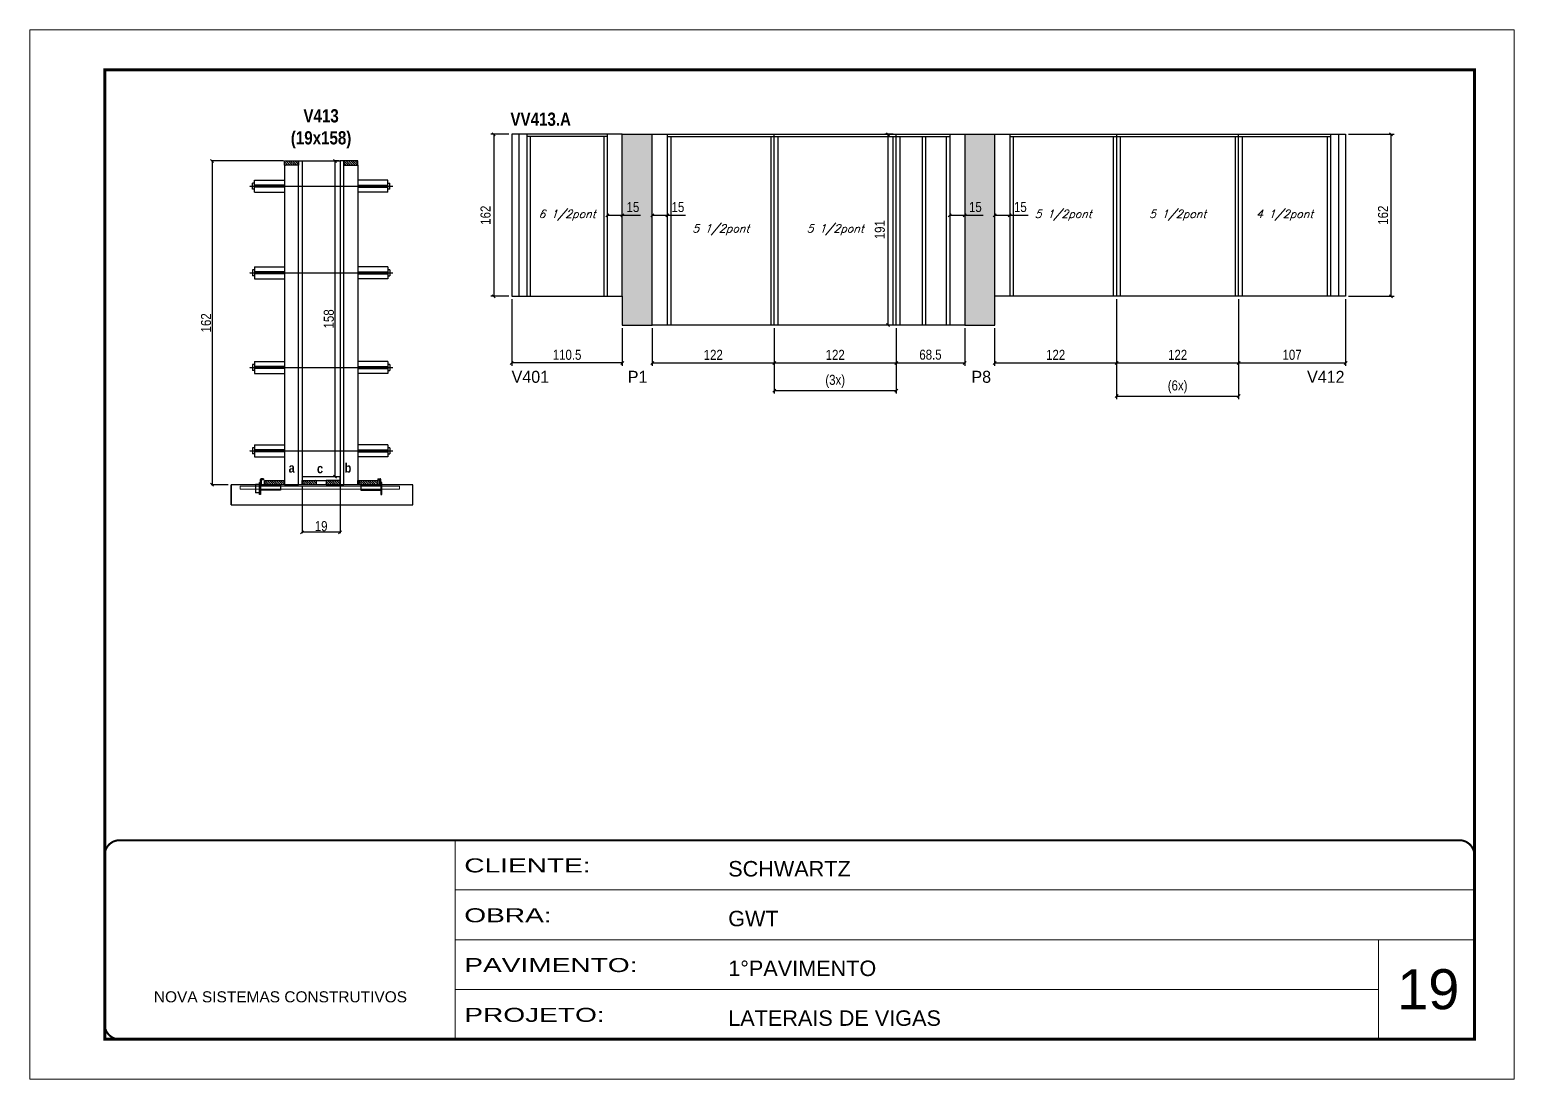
# Model space of a CAD drawing. Extents: x 13154 to 22413, y 1253 to 30260.
# Drawn here: x 16338 to 17823, y 24225 to 25275 of the extents above; entities that cross this region are included whole.
import ezdxf

# ---------------------------------------------------------------- set-up
doc = ezdxf.new("R2010")
doc.units = 0
for name, pattern in [('CONTINUO', [0]), ('DASHED', [0.75, 0.5, -0.25]), ('HIDDEN', [0.375, 0.25, -0.125])]:
    doc.linetypes.add(name, pattern=pattern)
for name, color, linetype in [('5', 5, 'Continuous'), ('barrote', 251, 'Continuous'), ('COTA', 241, 'Continuous'), ('detalhes', 4, 'Continuous'), ('NOMENCLATURA', 7, 'Continuous'), ('Painéis', 200, 'Continuous'), ('presilha', 1, 'Continuous'), ('SARR_2.2x10', 60, 'Continuous'), ('SARR_2.2x7', 40, 'Continuous'), ('SARR_3.5x7', 81, 'Continuous'), ('TENSOR', 3, 'Continuous'), ('texto', 7, 'Continuous')]:
    doc.layers.add(name, color=color, linetype=linetype)
for name, color, linetype, lineweight in [('CARIMBO', 255, 'Continuous', 9), ('CONCRETO', 251, 'Continuous', 25), ('Folhas', 255, 'Continuous', 9), ('SARRAFO DE PRESSAO', 251, 'DASHED', 9), ('SCO-___-LAJ', 2, 'Continuous', 0)]:
    doc.layers.add(name, color=color, linetype=linetype, lineweight=lineweight)
doc.styles.add('ARIAL', font='arial.ttf')
doc.styles.add('COTA TECNICA', font='techl___.ttf', dxfattribs={"height": 10})
doc.styles.add('COTA TECNICA 2X', font='techl___.ttf', dxfattribs={"height": 10})
doc.styles.add('Romans', font='romans.shx')
doc.styles.add('ROMAS860', font='ROMAS860.SHX')
doc.styles.add('TECNICA', font='techb___.ttf', dxfattribs={"height": 10})
doc.styles.add('Tecnologia', font='')
doc.styles.get('Tecnologia').set_extended_font_data('Forgotten Futurist')
doc.dimstyles.new('PAINEL', dxfattribs={"dimtxt": 10, "dimasz": 3, "dimexe": 3, "dimexo": 3, "dimgap": 3, "dimtad": 1, "dimdec": 1, "dimzin": 12, "dimdsep": 46, "dimtxsty": 'COTA TECNICA', "dimblk1": 'OBLIQUE', "dimblk2": 'OBLIQUE', "dimsah": 1, "dimcen": 0.9, "dimclrd": 4, "dimclre": 4, "dimclrt": 240, "dimadec": 1, "dimazin": 3, "dimtfac": 1, "dimtdec": 1, "dimtmove": 0, "dimatfit": 3, "dimfxl": 1, "dimtolj": 1, "dimtzin": 12, "dimarcsym": 0})
doc.dimstyles.new('SECAO', dxfattribs={"dimscale": 0.333333, "dimtxt": 5, "dimasz": 9, "dimexe": 3, "dimexo": 3, "dimgap": 3, "dimtad": 1, "dimdec": 1, "dimlfac": 0.5, "dimzin": 12, "dimdsep": 46, "dimtxsty": 'COTA TECNICA 2X', "dimblk1": 'OBLIQUE', "dimblk2": 'OBLIQUE', "dimsah": 1, "dimcen": 0.9, "dimclrd": 4, "dimclre": 4, "dimclrt": 240, "dimadec": 1, "dimazin": 3, "dimtfac": 1, "dimtdec": 1, "dimtmove": 0, "dimatfit": 3, "dimfxl": 1, "dimtolj": 1, "dimtzin": 12, "dimarcsym": 0})
pattern_1 = [(50, (98.3185, 0), (5.4655401, -0.47817257), [0.5715, -6.2865]), (355, (98.3185, 0), (-1.0573026, 5.7317054), [0.4572, -5.0292175]), (100.451445, (98.774, -0.04), (4.4082374, 5.2535326), [0.4857003, -5.3427073]), (46.1842, (98.3185, 1.524), (8.1323712, -1.2612698), [0.85725, -9.42975]), (96.635558, (98.996, 1.419), (7.122124, 7.4227837), [0.7285507, -8.0140682]), (351.18415, (98.3185, 1.524), (7.122124, 7.4227837), [0.685799, -7.543792]), (21, (99.0805, 1.143), (4.54843174, -3.06795595), [0.5715, -6.2865]), (326, (99.0805, 1.143), (1.8540609, 5.525639), [0.4572, -5.0292]), (71.451445, (99.4596, 0.8873), (6.4024926, 2.4576831), [0.4857003, -5.3426981]), (37.5, (98.3185, 0), (0.0926581, 2.53665117), [0, -4.96824, 0, -5.1054, 0, -5.04825]), (7.5, (98.3185, 0), (2.00458988, 3.00541724), [0, -2.91084, 0, -4.85394, 0, -1.92405]), (327.5, (96.6193, 0), (4.06771786, -0.17186232), [0, -1.905, 0, -5.9436, 0, -7.8867]), (317.5, (95.8573, 0), (4.44387544, 0.76279473), [0, -2.4765, 0, -3.94716, 0, -5.6007])]

# ---------------------------------------------------------------- blocks, each defined once
blk = doc.blocks.new('9999999999')
at = {"color": 30, "linetype": 'CONTINUO'}
for p, q in [((98564.6, 34230.2), (98564.6, 34429.4)), ((98564.6, 34379.6), (99584, 34379.6)), ((98564.6, 34329.8), (99488, 34329.8)), ((99584, 34329.8), (99488, 34329.8)), ((99488, 34329.8), (99488, 34230.2)), ((98564.6, 34280), (99488, 34280))]:
    blk.add_line(p, q, dxfattribs=at)
at = {"color": 30, "linetype": 'CONTINUO', "const_width": 2}
blk.add_lwpolyline([(99584, 34230.2), (99584, 34414.4, 0.414214), (99569, 34429.4), (98229, 34429.4, 0.414214), (98214, 34414.4), (98214, 34245.2, 0.414214), (98229, 34230.2), (99584, 34230.2)], format="xyb", dxfattribs=at)
at = {"layer": 'Folhas'}
blk.add_lwpolyline([(98139, 34190.2), (99624, 34190.2), (99624, 35240.2), (98139, 35240.2)], close=True, dxfattribs=at)
at = {"layer": 'Folhas', "color": 30, "const_width": 3}
blk.add_lwpolyline([(98214, 34230.2), (99584, 34230.2), (99584, 35200.2), (98214, 35200.2)], close=True, dxfattribs=at)
at = {"color": 7, "linetype": 'Continuous', "ltscale": 5, "style": 'ARIAL'}
for s, height, p in [('SCHWARTZ', 15.48, (98837.7, 34393.1)), ('GWT', 15.48, (98837.7, 34343.3)), ('1°PAVIMENTO', 15.483, (98837.7, 34293.5)), ('NOVA SISTEMAS CONSTRUTIVOS', 11.059, (98263.2, 34267.2)), ('LATERAIS DE VIGAS', 15.483, (98837.7, 34243.7))]:
    blk.add_text(s, height=height, dxfattribs=at).set_placement(p)
at = {"layer": 'Folhas', "color": 7, "style": 'Tecnologia', "width": 1.5}
for s, p in [('CLIENTE:', (98573.7, 34397.2)), ('OBRA:', (98573.7, 34347.3)), ('PAVIMENTO:', (98573.7, 34297.5)), ('PROJETO:', (98573.7, 34247.7))]:
    blk.add_text(s, height=14, dxfattribs=at).set_placement(p)
blk = doc.blocks.new('_Oblique')
at = {"color": 0, "linetype": 'ByBlock', "lineweight": -2}
blk.add_line((-0.5, -0.5), (0.5, 0.5), dxfattribs=at)
blk = doc.blocks.new('*D1532')
at = {"layer": 'COTA', "color": 4, "lineweight": -2, "transparency": 16777216}
for p, q in [((16610.4, 24818.6), (16610.4, 24771.1)), ((16648.4, 24818.6), (16648.4, 24771.1)), ((16648.4, 24772.1), (16610.4, 24772.1))]:
    blk.add_line(p, q, dxfattribs=at)
at = {"layer": 'Defpoints', "color": 0, "transparency": 16777216}
for p in [(16610.4, 24819.6), (16648.4, 24819.6), (16610.4, 24772.1)]:
    blk.add_point(p, dxfattribs=at)
at = {"layer": 'COTA', "color": 4, "lineweight": -2, "transparency": 16777216, "xscale": 3, "yscale": 3, "zscale": 3, "rotation": 180}
blk.add_blockref('_Oblique', (16610.4, 24772.1), dxfattribs=at)
at = {"layer": 'COTA', "color": 4, "lineweight": -2, "transparency": 16777216, "xscale": 3, "yscale": 3, "zscale": 3}
blk.add_blockref('_Oblique', (16648.4, 24772.1), dxfattribs=at)
at = {"layer": 'COTA', "color": 240, "transparency": 16777216, "insert": (16629.4, 24778.2), "char_height": 10, "attachment_point": 5, "style": 'COTA TECNICA 2X'}
blk.add_mtext('\\A1;19', dxfattribs=at)
blk = doc.blocks.new('PRESILHA METÁLICA 1')
at = {"layer": 'presilha'}
for p, q in [((0, 13), (6, 13)), ((0, 13), (0, 0)), ((6, 0), (0, 0)), ((6, 15.5), (7.5, 15.5)), ((6, -2.5), (6, 15.5)), ((6, 13), (6, 0)), ((7.5, 10.6), (7.5, 19.9)), ((7.5, 15.5), (7.5, -2.5)), ((37.5, 4.1), (7.5, 4.1)), ((12, 21), (8.6, 21)), ((9, 11.6), (9, 18.9)), ((12, 19.5), (9.6, 19.5)), ((37.5, 11), (9.6, 11)), ((12, 21), (12, 19.5)), ((37.5, 11), (37.5, 4.1)), ((7.5, -2.5), (6, -2.5))]:
    blk.add_line(p, q, dxfattribs=at)
for centre, radius, start, end in [((8.6, 19.9), 1.14, 90, 180), ((9.6, 18.9), 0.57, 90, 180), ((9.6, 11.6), 0.57, 180, 270)]:
    blk.add_arc(centre, radius, start, end, dxfattribs=at)
blk = doc.blocks.new('PRESILHA METÁLICA 2')
at = {"layer": 'presilha'}
for p, q in [((-5.2, 23.5), (-5.2, 22)), ((-5.2, 23.5), (-1.9, 23.5)), ((-0.8, 14.6), (-0.8, 22.4)), ((-30.8, 13.5), (-30.8, 6.6)), ((-30.8, 13.5), (-2.8, 13.5)), ((-30.8, 6.6), (-0.8, 6.6)), ((-5.2, 22), (-2.8, 22)), ((-2.2, 14.1), (-2.2, 21.4)), ((0.8, 18), (-0.8, 18)), ((-0.8, 18), (-0.8, 0)), ((-0.8, 0), (0.8, 0)), ((0.8, 0), (0.8, 18))]:
    blk.add_line(p, q, dxfattribs=at)
for centre, radius, start, end in [((-1.9, 22.4), 1.14, 0, 90), ((-2.8, 21.4), 0.57, 0, 90), ((-2.8, 14.1), 0.57, 270, 0)]:
    blk.add_arc(centre, radius, start, end, dxfattribs=at)
blk = doc.blocks.new('*D1533')
at = {"layer": 'COTA', "color": 4, "lineweight": -2, "transparency": 16777216}
for p, q in [((16591.8, 25143.6), (16519.4, 25143.6)), ((16520.4, 25143.6), (16520.4, 24819.6)), ((16536.5, 24819.6), (16519.4, 24819.6))]:
    blk.add_line(p, q, dxfattribs=at)
at = {"layer": 'Defpoints', "color": 0, "transparency": 16777216}
for p in [(16592.8, 25143.6), (16520.4, 24819.6), (16537.5, 24819.6)]:
    blk.add_point(p, dxfattribs=at)
at = {"layer": 'COTA', "color": 4, "lineweight": -2, "transparency": 16777216, "xscale": 3, "yscale": 3, "zscale": 3}
for p, rotation in [((16520.4, 25143.6), 90), ((16520.4, 24819.6), 270)]:
    blk.add_blockref('_Oblique', p, dxfattribs=dict(at, rotation=rotation))
at = {"layer": 'COTA', "color": 240, "transparency": 16777216, "insert": (16514.3, 24981.6), "char_height": 10, "attachment_point": 5, "rotation": 90, "style": 'COTA TECNICA 2X'}
blk.add_mtext('\\A1;162', dxfattribs=at)
blk = doc.blocks.new('*D1534')
at = {"layer": 'COTA', "color": 4, "lineweight": -2, "transparency": 16777216}
for p, q in [((16647.4, 25143.6), (16642.3, 25143.6)), ((16643.3, 24827.6), (16643.3, 25143.6)), ((16647.4, 24827.6), (16642.3, 24827.6))]:
    blk.add_line(p, q, dxfattribs=at)
at = {"layer": 'Defpoints', "color": 0, "transparency": 16777216}
for p in [(16643.3, 25143.6), (16648.4, 25143.6), (16648.4, 24827.6)]:
    blk.add_point(p, dxfattribs=at)
at = {"layer": 'COTA', "color": 4, "lineweight": -2, "transparency": 16777216, "xscale": 3, "yscale": 3, "zscale": 3}
for p, rotation in [((16643.3, 25143.6), 90), ((16643.3, 24827.6), 270)]:
    blk.add_blockref('_Oblique', p, dxfattribs=dict(at, rotation=rotation))
at = {"layer": 'COTA', "color": 240, "transparency": 16777216, "insert": (16637.1, 24985.6), "char_height": 10, "attachment_point": 5, "rotation": 90, "style": 'COTA TECNICA 2X'}
blk.add_mtext('\\A1;158', dxfattribs=at)
blk = doc.blocks.new('*D1535')
at = {"layer": 'COTA', "color": 4, "linetype": 'ByBlock', "lineweight": -2, "transparency": 16777216}
for p, q in [((16820.1, 25005.3), (16820.1, 24938.5)), ((16930.6, 24976.3), (16930.6, 24938.5)), ((16930.6, 24941.5), (16820.1, 24941.5))]:
    blk.add_line(p, q, dxfattribs=at)
at = {"layer": 'Defpoints', "color": 0, "linetype": 'ByBlock', "transparency": 16777216}
for p in [(16820.1, 25008.3), (16930.6, 24979.3), (16820.1, 24941.5)]:
    blk.add_point(p, dxfattribs=at)
at = {"layer": 'COTA', "color": 4, "linetype": 'ByBlock', "lineweight": -2, "transparency": 16777216, "xscale": 3, "yscale": 3, "zscale": 3, "rotation": 180}
blk.add_blockref('_Oblique', (16820.1, 24941.5), dxfattribs=at)
at = {"layer": 'COTA', "color": 4, "linetype": 'ByBlock', "lineweight": -2, "transparency": 16777216, "xscale": 3, "yscale": 3, "zscale": 3}
blk.add_blockref('_Oblique', (16930.6, 24941.5), dxfattribs=at)
at = {"layer": 'COTA', "color": 240, "linetype": 'ByBlock', "transparency": 16777216, "insert": (16875.4, 24949.6), "char_height": 10, "attachment_point": 5, "style": 'COTA TECNICA'}
blk.add_mtext('\\A1;110.5', dxfattribs=at)
blk = doc.blocks.new('*D1536')
at = {"layer": 'COTA', "color": 4, "lineweight": -2, "transparency": 16777216}
for p, q in [((16960.6, 24976.3), (16960.6, 24938.5)), ((17082.6, 24976.3), (17082.6, 24938.5)), ((16960.6, 24941.5), (17082.6, 24941.5))]:
    blk.add_line(p, q, dxfattribs=at)
at = {"layer": 'Defpoints', "color": 0, "transparency": 16777216}
for p in [(16960.6, 24979.3), (17082.6, 24979.3), (17082.6, 24941.5)]:
    blk.add_point(p, dxfattribs=at)
at = {"layer": 'COTA', "color": 4, "lineweight": -2, "transparency": 16777216, "xscale": 3, "yscale": 3, "zscale": 3, "rotation": 180}
blk.add_blockref('_Oblique', (16960.6, 24941.5), dxfattribs=at)
at = {"layer": 'COTA', "color": 4, "lineweight": -2, "transparency": 16777216, "xscale": 3, "yscale": 3, "zscale": 3}
blk.add_blockref('_Oblique', (17082.6, 24941.5), dxfattribs=at)
at = {"layer": 'COTA', "color": 240, "transparency": 16777216, "insert": (17021.6, 24949.6), "char_height": 10, "attachment_point": 5, "style": 'COTA TECNICA'}
blk.add_mtext('\\A1;122', dxfattribs=at)
blk = doc.blocks.new('*D1537')
at = {"layer": 'COTA', "color": 4, "lineweight": -2, "transparency": 16777216}
for p, q in [((17082.6, 24976.3), (17082.6, 24938.5)), ((17204.6, 24976.3), (17204.6, 24938.5)), ((17082.6, 24941.5), (17204.6, 24941.5))]:
    blk.add_line(p, q, dxfattribs=at)
at = {"layer": 'Defpoints', "color": 0, "transparency": 16777216}
for p in [(17082.6, 24979.3), (17204.6, 24979.3), (17204.6, 24941.5)]:
    blk.add_point(p, dxfattribs=at)
at = {"layer": 'COTA', "color": 4, "lineweight": -2, "transparency": 16777216, "xscale": 3, "yscale": 3, "zscale": 3, "rotation": 180}
blk.add_blockref('_Oblique', (17082.6, 24941.5), dxfattribs=at)
at = {"layer": 'COTA', "color": 4, "lineweight": -2, "transparency": 16777216, "xscale": 3, "yscale": 3, "zscale": 3}
blk.add_blockref('_Oblique', (17204.6, 24941.5), dxfattribs=at)
at = {"layer": 'COTA', "color": 240, "transparency": 16777216, "insert": (17143.6, 24949.6), "char_height": 10, "attachment_point": 5, "style": 'COTA TECNICA'}
blk.add_mtext('\\A1;122', dxfattribs=at)
blk = doc.blocks.new('*D1538')
at = {"layer": 'COTA', "color": 4, "lineweight": -2, "transparency": 16777216}
for p, q in [((17204.6, 24976.3), (17204.6, 24938.5)), ((17273.1, 24976.3), (17273.1, 24938.5)), ((17204.6, 24941.5), (17273.1, 24941.5))]:
    blk.add_line(p, q, dxfattribs=at)
at = {"layer": 'Defpoints', "color": 0, "transparency": 16777216}
for p in [(17204.6, 24979.3), (17273.1, 24979.3), (17273.1, 24941.5)]:
    blk.add_point(p, dxfattribs=at)
at = {"layer": 'COTA', "color": 4, "lineweight": -2, "transparency": 16777216, "xscale": 3, "yscale": 3, "zscale": 3, "rotation": 180}
blk.add_blockref('_Oblique', (17204.6, 24941.5), dxfattribs=at)
at = {"layer": 'COTA', "color": 4, "lineweight": -2, "transparency": 16777216, "xscale": 3, "yscale": 3, "zscale": 3}
blk.add_blockref('_Oblique', (17273.1, 24941.5), dxfattribs=at)
at = {"layer": 'COTA', "color": 240, "transparency": 16777216, "insert": (17238.9, 24949.7), "char_height": 10, "attachment_point": 5, "style": 'COTA TECNICA'}
blk.add_mtext('\\A1;68.5', dxfattribs=at)
blk = doc.blocks.new('*D1539')
at = {"layer": 'COTA', "color": 4, "lineweight": -2, "transparency": 16777216}
for p, q in [((17082.6, 24976.3), (17082.6, 24910.9)), ((17204.6, 24976.3), (17204.6, 24910.9)), ((17082.6, 24913.9), (17204.6, 24913.9))]:
    blk.add_line(p, q, dxfattribs=at)
at = {"layer": 'Defpoints', "color": 0, "transparency": 16777216}
for p in [(17082.6, 24979.3), (17204.6, 24979.3), (17204.6, 24913.9)]:
    blk.add_point(p, dxfattribs=at)
at = {"layer": 'COTA', "color": 4, "lineweight": -2, "transparency": 16777216, "xscale": 3, "yscale": 3, "zscale": 3, "rotation": 180}
blk.add_blockref('_Oblique', (17082.6, 24913.9), dxfattribs=at)
at = {"layer": 'COTA', "color": 4, "lineweight": -2, "transparency": 16777216, "xscale": 3, "yscale": 3, "zscale": 3}
blk.add_blockref('_Oblique', (17204.6, 24913.9), dxfattribs=at)
at = {"layer": 'COTA', "color": 240, "transparency": 16777216, "insert": (17143.6, 24923.1), "char_height": 10, "attachment_point": 5, "style": 'COTA TECNICA'}
blk.add_mtext('\\A1;(3x)', dxfattribs=at)
blk = doc.blocks.new('*D1540')
at = {"layer": 'COTA', "color": 4, "lineweight": -2, "transparency": 16777216}
for p, q in [((17425.1, 25005.3), (17425.1, 24938.5)), ((17303.1, 24976.3), (17303.1, 24938.5)), ((17303.1, 24941.5), (17425.1, 24941.5))]:
    blk.add_line(p, q, dxfattribs=at)
at = {"layer": 'Defpoints', "color": 0, "transparency": 16777216}
for p in [(17425.1, 25008.3), (17303.1, 24979.3), (17425.1, 24941.5)]:
    blk.add_point(p, dxfattribs=at)
at = {"layer": 'COTA', "color": 4, "lineweight": -2, "transparency": 16777216, "xscale": 3, "yscale": 3, "zscale": 3, "rotation": 180}
blk.add_blockref('_Oblique', (17303.1, 24941.5), dxfattribs=at)
at = {"layer": 'COTA', "color": 4, "lineweight": -2, "transparency": 16777216, "xscale": 3, "yscale": 3, "zscale": 3}
blk.add_blockref('_Oblique', (17425.1, 24941.5), dxfattribs=at)
at = {"layer": 'COTA', "color": 240, "transparency": 16777216, "insert": (17364.1, 24949.6), "char_height": 10, "attachment_point": 5, "style": 'COTA TECNICA'}
blk.add_mtext('\\A1;122', dxfattribs=at)
blk = doc.blocks.new('*D1541')
at = {"layer": 'COTA', "color": 4, "lineweight": -2, "transparency": 16777216}
for p, q in [((17425.1, 25005.3), (17425.1, 24938.5)), ((17547.1, 25005.3), (17547.1, 24938.5)), ((17425.1, 24941.5), (17547.1, 24941.5))]:
    blk.add_line(p, q, dxfattribs=at)
at = {"layer": 'Defpoints', "color": 0, "transparency": 16777216}
for p in [(17425.1, 25008.3), (17547.1, 25008.3), (17547.1, 24941.5)]:
    blk.add_point(p, dxfattribs=at)
at = {"layer": 'COTA', "color": 4, "lineweight": -2, "transparency": 16777216, "xscale": 3, "yscale": 3, "zscale": 3, "rotation": 180}
blk.add_blockref('_Oblique', (17425.1, 24941.5), dxfattribs=at)
at = {"layer": 'COTA', "color": 4, "lineweight": -2, "transparency": 16777216, "xscale": 3, "yscale": 3, "zscale": 3}
blk.add_blockref('_Oblique', (17547.1, 24941.5), dxfattribs=at)
at = {"layer": 'COTA', "color": 240, "transparency": 16777216, "insert": (17486.1, 24949.6), "char_height": 10, "attachment_point": 5, "style": 'COTA TECNICA'}
blk.add_mtext('\\A1;122', dxfattribs=at)
blk = doc.blocks.new('*D1542')
at = {"layer": 'COTA', "color": 4, "lineweight": -2, "transparency": 16777216}
for p, q in [((17547.1, 25005.3), (17547.1, 24938.5)), ((17654.1, 25005.3), (17654.1, 24938.5)), ((17547.1, 24941.5), (17654.1, 24941.5))]:
    blk.add_line(p, q, dxfattribs=at)
at = {"layer": 'Defpoints', "color": 0, "transparency": 16777216}
for p in [(17547.1, 25008.3), (17654.1, 25008.3), (17654.1, 24941.5)]:
    blk.add_point(p, dxfattribs=at)
at = {"layer": 'COTA', "color": 4, "lineweight": -2, "transparency": 16777216, "xscale": 3, "yscale": 3, "zscale": 3, "rotation": 180}
blk.add_blockref('_Oblique', (17547.1, 24941.5), dxfattribs=at)
at = {"layer": 'COTA', "color": 4, "lineweight": -2, "transparency": 16777216, "xscale": 3, "yscale": 3, "zscale": 3}
blk.add_blockref('_Oblique', (17654.1, 24941.5), dxfattribs=at)
at = {"layer": 'COTA', "color": 240, "transparency": 16777216, "insert": (17600.6, 24949.6), "char_height": 10, "attachment_point": 5, "style": 'COTA TECNICA'}
blk.add_mtext('\\A1;107', dxfattribs=at)
blk = doc.blocks.new('*D1543')
at = {"layer": 'COTA', "color": 4, "lineweight": -2, "transparency": 16777216}
for p, q in [((17425.1, 25005.3), (17425.1, 24905.3)), ((17547.1, 25005.3), (17547.1, 24905.3)), ((17425.1, 24908.3), (17547.1, 24908.3))]:
    blk.add_line(p, q, dxfattribs=at)
at = {"layer": 'Defpoints', "color": 0, "transparency": 16777216}
for p in [(17425.1, 25008.3), (17547.1, 25008.3), (17547.1, 24908.3)]:
    blk.add_point(p, dxfattribs=at)
at = {"layer": 'COTA', "color": 4, "lineweight": -2, "transparency": 16777216, "xscale": 3, "yscale": 3, "zscale": 3, "rotation": 180}
blk.add_blockref('_Oblique', (17425.1, 24908.3), dxfattribs=at)
at = {"layer": 'COTA', "color": 4, "lineweight": -2, "transparency": 16777216, "xscale": 3, "yscale": 3, "zscale": 3}
blk.add_blockref('_Oblique', (17547.1, 24908.3), dxfattribs=at)
at = {"layer": 'COTA', "color": 240, "transparency": 16777216, "insert": (17486.1, 24917.5), "char_height": 10, "attachment_point": 5, "style": 'COTA TECNICA'}
blk.add_mtext('\\A1;(6x)', dxfattribs=at)
blk = doc.blocks.new('*D1544')
at = {"layer": 'COTA', "color": 4, "lineweight": -2, "transparency": 16777216}
for p, q in [((17657.1, 25170.3), (17702.7, 25170.3)), ((17699.7, 25008.3), (17699.7, 25170.3)), ((17657.1, 25008.3), (17702.7, 25008.3))]:
    blk.add_line(p, q, dxfattribs=at)
at = {"layer": 'Defpoints', "color": 0, "transparency": 16777216}
for p in [(17654.1, 25170.3), (17699.7, 25170.3), (17654.1, 25008.3)]:
    blk.add_point(p, dxfattribs=at)
at = {"layer": 'COTA', "color": 4, "lineweight": -2, "transparency": 16777216, "xscale": 3, "yscale": 3, "zscale": 3}
for p, rotation in [((17699.7, 25170.3), 90), ((17699.7, 25008.3), 270)]:
    blk.add_blockref('_Oblique', p, dxfattribs=dict(at, rotation=rotation))
at = {"layer": 'COTA', "color": 240, "transparency": 16777216, "insert": (17691.6, 25089.3), "char_height": 10, "attachment_point": 5, "rotation": 90, "style": 'COTA TECNICA'}
blk.add_mtext('\\A1;162', dxfattribs=at)
blk = doc.blocks.new('*D1545')
at = {"layer": 'COTA', "color": 4, "lineweight": -2, "transparency": 16777216}
for p, q in [((16817.1, 25170.3), (16799, 25170.3)), ((16802, 25170.3), (16802, 25008.3)), ((16817.1, 25008.3), (16799, 25008.3))]:
    blk.add_line(p, q, dxfattribs=at)
at = {"layer": 'Defpoints', "color": 0, "transparency": 16777216}
for p in [(16820.1, 25170.3), (16802, 25008.3), (16820.1, 25008.3)]:
    blk.add_point(p, dxfattribs=at)
at = {"layer": 'COTA', "color": 4, "lineweight": -2, "transparency": 16777216, "xscale": 3, "yscale": 3, "zscale": 3}
for p, rotation in [((16802, 25170.3), 90), ((16802, 25008.3), 270)]:
    blk.add_blockref('_Oblique', p, dxfattribs=dict(at, rotation=rotation))
at = {"layer": 'COTA', "color": 240, "transparency": 16777216, "insert": (16793.9, 25089.3), "char_height": 10, "attachment_point": 5, "rotation": 90, "style": 'COTA TECNICA'}
blk.add_mtext('\\A1;162', dxfattribs=at)
blk = doc.blocks.new('*D1546')
at = {"layer": 'COTA', "color": 4, "lineweight": -2, "transparency": 16777216}
for p, q in [((17201.6, 25170.3), (17193.3, 25170.3)), ((17196.3, 25170.3), (17196.3, 24979.3)), ((17201.6, 24979.3), (17193.3, 24979.3))]:
    blk.add_line(p, q, dxfattribs=at)
at = {"layer": 'Defpoints', "color": 0, "transparency": 16777216}
for p in [(17204.6, 25170.3), (17196.3, 24979.3), (17204.6, 24979.3)]:
    blk.add_point(p, dxfattribs=at)
at = {"layer": 'COTA', "color": 4, "lineweight": -2, "transparency": 16777216, "xscale": 3, "yscale": 3, "zscale": 3}
for p, rotation in [((17196.3, 25170.3), 90), ((17196.3, 24979.3), 270)]:
    blk.add_blockref('_Oblique', p, dxfattribs=dict(at, rotation=rotation))
at = {"layer": 'COTA', "color": 240, "transparency": 16777216, "insert": (17188.3, 25074.8), "char_height": 10, "attachment_point": 5, "rotation": 90, "style": 'COTA TECNICA'}
blk.add_mtext('\\A1;191', dxfattribs=at)
blk = doc.blocks.new('*D1547')
at = {"layer": 'COTA', "color": 4, "lineweight": -2, "transparency": 16777216}
for p, q in [((16915.6, 25089.3), (16930.6, 25089.3)), ((16930.6, 25089.3), (16949, 25089.3))]:
    blk.add_line(p, q, dxfattribs=at)
at = {"layer": 'Defpoints', "color": 0, "transparency": 16777216}
for p in [(16915.6, 25089.3), (16930.6, 25089.3), (16930.6, 25089.3)]:
    blk.add_point(p, dxfattribs=at)
at = {"layer": 'COTA', "color": 4, "lineweight": -2, "transparency": 16777216, "xscale": 3, "yscale": 3, "zscale": 3, "rotation": 180}
blk.add_blockref('_Oblique', (16915.6, 25089.3), dxfattribs=at)
at = {"layer": 'COTA', "color": 4, "lineweight": -2, "transparency": 16777216, "xscale": 3, "yscale": 3, "zscale": 3}
blk.add_blockref('_Oblique', (16930.6, 25089.3), dxfattribs=at)
at = {"layer": 'COTA', "color": 240, "transparency": 16777216, "insert": (16941.3, 25097.4), "char_height": 10, "attachment_point": 5, "style": 'COTA TECNICA'}
blk.add_mtext('\\A1;15', dxfattribs=at)
blk = doc.blocks.new('*D1548')
at = {"layer": 'COTA', "color": 4, "lineweight": -2, "transparency": 16777216}
for p, q in [((16960.6, 25089.3), (16975.6, 25089.3)), ((16975.6, 25089.3), (16994, 25089.3))]:
    blk.add_line(p, q, dxfattribs=at)
at = {"layer": 'Defpoints', "color": 0, "transparency": 16777216}
for p in [(16960.6, 25089.3), (16975.6, 25089.3), (16975.6, 25089.3)]:
    blk.add_point(p, dxfattribs=at)
at = {"layer": 'COTA', "color": 4, "lineweight": -2, "transparency": 16777216, "xscale": 3, "yscale": 3, "zscale": 3, "rotation": 180}
blk.add_blockref('_Oblique', (16960.6, 25089.3), dxfattribs=at)
at = {"layer": 'COTA', "color": 4, "lineweight": -2, "transparency": 16777216, "xscale": 3, "yscale": 3, "zscale": 3}
blk.add_blockref('_Oblique', (16975.6, 25089.3), dxfattribs=at)
at = {"layer": 'COTA', "color": 240, "transparency": 16777216, "insert": (16986.3, 25097.4), "char_height": 10, "attachment_point": 5, "style": 'COTA TECNICA'}
blk.add_mtext('\\A1;15', dxfattribs=at)
blk = doc.blocks.new('*D1549')
at = {"layer": 'COTA', "color": 4, "lineweight": -2, "transparency": 16777216}
for p, q in [((17258.1, 25089.3), (17273.1, 25089.3)), ((17273.1, 25089.3), (17291.5, 25089.3))]:
    blk.add_line(p, q, dxfattribs=at)
at = {"layer": 'Defpoints', "color": 0, "transparency": 16777216}
for p in [(17258.1, 25089.3), (17273.1, 25089.3), (17273.1, 25089.3)]:
    blk.add_point(p, dxfattribs=at)
at = {"layer": 'COTA', "color": 4, "lineweight": -2, "transparency": 16777216, "xscale": 3, "yscale": 3, "zscale": 3, "rotation": 180}
blk.add_blockref('_Oblique', (17258.1, 25089.3), dxfattribs=at)
at = {"layer": 'COTA', "color": 4, "lineweight": -2, "transparency": 16777216, "xscale": 3, "yscale": 3, "zscale": 3}
blk.add_blockref('_Oblique', (17273.1, 25089.3), dxfattribs=at)
at = {"layer": 'COTA', "color": 240, "transparency": 16777216, "insert": (17283.8, 25097.4), "char_height": 10, "attachment_point": 5, "style": 'COTA TECNICA'}
blk.add_mtext('\\A1;15', dxfattribs=at)
blk = doc.blocks.new('*D1550')
at = {"layer": 'COTA', "color": 4, "lineweight": -2, "transparency": 16777216}
for p, q in [((17303.1, 25089.3), (17318.1, 25089.3)), ((17318.1, 25089.3), (17336.5, 25089.3))]:
    blk.add_line(p, q, dxfattribs=at)
at = {"layer": 'Defpoints', "color": 0, "transparency": 16777216}
for p in [(17303.1, 25089.3), (17318.1, 25089.3), (17318.1, 25089.3)]:
    blk.add_point(p, dxfattribs=at)
at = {"layer": 'COTA', "color": 4, "lineweight": -2, "transparency": 16777216, "xscale": 3, "yscale": 3, "zscale": 3, "rotation": 180}
blk.add_blockref('_Oblique', (17303.1, 25089.3), dxfattribs=at)
at = {"layer": 'COTA', "color": 4, "lineweight": -2, "transparency": 16777216, "xscale": 3, "yscale": 3, "zscale": 3}
blk.add_blockref('_Oblique', (17318.1, 25089.3), dxfattribs=at)
at = {"layer": 'COTA', "color": 240, "transparency": 16777216, "insert": (17328.8, 25097.4), "char_height": 10, "attachment_point": 5, "style": 'COTA TECNICA'}
blk.add_mtext('\\A1;15', dxfattribs=at)

msp = doc.modelspace()

# ---------------------------------------------------------------- hatches: boundary and pattern name
at = {"layer": 'COTA'}
h = msp.add_hatch(dxfattribs=at)
h.set_pattern_fill('AR-CONC', color=256, scale=0.03)
h.set_pattern_definition(pattern_1)
h.paths.add_polyline_path([(16960.65, 25170.25), (16930.65, 25170.25), (16930.65, 25008.25), (16930.65, 24979.25), (16960.65, 24979.25)])
h = msp.add_hatch(dxfattribs=at)
h.set_pattern_fill('AR-CONC', color=256, scale=0.03)
h.set_pattern_definition(pattern_1)
h.paths.add_polyline_path([(17303.15, 25170.25), (17273.15, 25170.25), (17273.15, 24979.25), (17303.15, 24979.25), (17303.15, 25008.25)])
at = {"layer": 'SARR_2.2x10'}
h = msp.add_hatch(dxfattribs=at)
h.set_pattern_fill('ANSI31', color=256, scale=0.5, angle=90)
h.set_pattern_definition([(135, (49766.2923, -98692.5574), (-1.122532015, -1.122532015), [])])
h.paths.add_polyline_path([(16572.75, 24824.01), (16572.75, 24819.61), (16592.75, 24819.61), (16592.75, 24824.01)])
h = msp.add_hatch(dxfattribs=at)
h.set_pattern_fill('ANSI31', color=256, scale=0.5, angle=90)
h.set_pattern_definition([(135, (49859.4923, -98692.5574), (-1.122532015, -1.122532015), [])])
h.paths.add_polyline_path([(16665.95, 24824.01), (16665.95, 24819.61), (16685.95, 24819.61), (16685.95, 24824.01)])
at = {"layer": 'SARR_2.2x7'}
h = msp.add_hatch(dxfattribs=at)
h.set_pattern_fill('ANSI31', color=256, scale=0.5, angle=90)
h.set_pattern_definition([(135, (49760.2923, -98372.9574), (-1.122532015, -1.122532015), [])])
h.paths.add_polyline_path([(16606.75, 25143.61), (16606.75, 25139.21), (16592.75, 25139.21), (16592.75, 25143.61)])
h = msp.add_hatch(dxfattribs=at)
h.set_pattern_fill('ANSI31', color=256, scale=0.5, angle=90)
h.set_pattern_definition([(135, (49780.2923, -98372.9574), (-1.122532015, -1.122532015), [])])
h.paths.add_polyline_path([(16651.95, 25143.61), (16651.95, 25139.21), (16665.95, 25139.21), (16665.95, 25143.61)])
h = msp.add_hatch(dxfattribs=at)
h.set_pattern_fill('ANSI31', color=256, scale=0.5, angle=90)
h.set_pattern_definition([(135, (49845.8923, -98692.5574), (-1.122532015, -1.122532015), [])])
h.paths.add_polyline_path([(16624.35, 24819.61), (16624.35, 24824.01), (16610.35, 24824.01), (16610.35, 24819.61)])
h = msp.add_hatch(dxfattribs=at)
h.set_pattern_fill('ANSI31', color=256, scale=0.5, angle=90)
h.set_pattern_definition([(135, (49783.8923, -98692.5574), (-1.122532015, -1.122532015), [])])
h.paths.add_polyline_path([(16634.35, 24819.61), (16634.35, 24824.01), (16648.35, 24824.01), (16648.35, 24819.61)])

# ---------------------------------------------------------------- linework, layer by layer
at = {"ltscale": 3}
for p, q in [((16560.75, 25115.32), (16560.75, 25121.32)), ((16562.75, 25121.32), (16560.75, 25121.32)), ((16562.75, 25115.32), (16560.75, 25115.32)), ((16562.75, 25112.32), (16562.75, 25124.32)), ((16562.75, 25124.32), (16592.75, 25124.32)), ((16592.75, 25119.32), (16562.75, 25119.32)), ((16592.75, 25117.32), (16562.75, 25117.32)), ((16562.75, 25112.32), (16592.75, 25112.32)), ((16695.95, 25124.32), (16665.95, 25124.32)), ((16665.95, 25119.32), (16695.95, 25119.32)), ((16665.95, 25117.32), (16695.95, 25117.32)), ((16695.95, 25112.32), (16665.95, 25112.32)), ((16695.95, 25112.32), (16695.95, 25124.32)), ((16695.95, 25121.32), (16697.95, 25121.32)), ((16697.95, 25115.32), (16695.95, 25115.32)), ((16697.95, 25115.32), (16697.95, 25121.32)), ((16562.75, 25037.49), (16562.75, 25025.49)), ((16562.75, 25037.49), (16592.75, 25037.49)), ((16695.95, 25037.49), (16665.95, 25037.49)), ((16695.95, 25037.49), (16695.95, 25025.49)), ((16560.75, 25034.49), (16560.75, 25028.49)), ((16562.75, 25034.49), (16560.75, 25034.49)), ((16562.75, 25028.49), (16560.75, 25028.49)), ((16592.75, 25032.49), (16562.75, 25032.49)), ((16592.75, 25030.49), (16562.75, 25030.49)), ((16562.75, 25025.49), (16592.75, 25025.49)), ((16665.95, 25032.49), (16695.95, 25032.49)), ((16665.95, 25030.49), (16695.95, 25030.49)), ((16695.95, 25025.49), (16665.95, 25025.49)), ((16697.95, 25034.49), (16695.95, 25034.49)), ((16695.95, 25028.49), (16697.95, 25028.49)), ((16697.95, 25034.49), (16697.95, 25028.49)), ((16560.75, 24939.96), (16560.75, 24933.96)), ((16562.75, 24939.96), (16560.75, 24939.96)), ((16562.75, 24933.96), (16560.75, 24933.96)), ((16562.75, 24942.96), (16562.75, 24930.96)), ((16562.75, 24942.96), (16592.75, 24942.96)), ((16592.75, 24937.96), (16562.75, 24937.96)), ((16592.75, 24935.96), (16562.75, 24935.96)), ((16695.95, 24942.96), (16665.95, 24942.96)), ((16665.95, 24937.96), (16695.95, 24937.96)), ((16665.95, 24935.96), (16695.95, 24935.96)), ((16695.95, 24942.96), (16695.95, 24930.96)), ((16697.95, 24939.96), (16695.95, 24939.96)), ((16695.95, 24933.96), (16697.95, 24933.96)), ((16697.95, 24939.96), (16697.95, 24933.96)), ((16562.75, 24930.96), (16592.75, 24930.96)), ((16695.95, 24930.96), (16665.95, 24930.96)), ((16562.75, 24859.74), (16562.75, 24847.74)), ((16562.75, 24859.74), (16592.75, 24859.74)), ((16695.95, 24859.74), (16665.95, 24859.74)), ((16695.95, 24859.74), (16695.95, 24847.74)), ((16560.75, 24856.74), (16560.75, 24850.74)), ((16562.75, 24856.74), (16560.75, 24856.74)), ((16562.75, 24850.74), (16560.75, 24850.74)), ((16592.75, 24854.74), (16562.75, 24854.74)), ((16592.75, 24852.74), (16562.75, 24852.74)), ((16562.75, 24847.74), (16592.75, 24847.74)), ((16665.95, 24854.74), (16695.95, 24854.74)), ((16665.95, 24852.74), (16695.95, 24852.74)), ((16695.95, 24847.74), (16665.95, 24847.74)), ((16697.95, 24856.74), (16695.95, 24856.74)), ((16695.95, 24850.74), (16697.95, 24850.74)), ((16697.95, 24856.74), (16697.95, 24850.74))]:
    msp.add_line(p, q, dxfattribs=at)
at = {"layer": 'barrote'}
msp.add_lwpolyline([(16539.3, 24799.61), (16721.21, 24799.61), (16721.21, 24819.61), (16539.3, 24819.61)], close=True, dxfattribs=at)
at = {"layer": 'CONCRETO', "linetype": 'Continuous'}
msp.add_line((16610.35, 25143.61), (16648.35, 25143.61), dxfattribs=at)
at = {"layer": 'COTA', "linetype": 'ByBlock'}
msp.add_line((16915.65, 25170.25), (16915.65, 25008.25), dxfattribs=at)
at = {"layer": 'COTA'}
for p, q in [((16930.65, 25170.25), (16960.65, 25170.25)), ((16975.65, 25170.25), (16975.65, 24979.25)), ((17234.05, 25168.05), (17234.05, 24979.25)), ((17258.15, 25170.25), (17258.15, 24979.25)), ((17273.15, 25170.25), (17303.15, 25170.25)), ((17318.15, 25170.25), (17318.15, 25008.25)), ((16930.65, 25008.25), (16930.65, 24979.25)), ((17303.15, 24979.25), (17303.15, 25008.25)), ((16930.65, 24979.25), (16960.65, 24979.25)), ((17273.15, 24979.25), (17303.15, 24979.25))]:
    msp.add_line(p, q, dxfattribs=at)
at = {"layer": 'detalhes', "color": 250}
msp.add_line((16539.3, 24799.61), (16539.3, 24819.61), dxfattribs=at)
at = {"layer": 'Painéis', "linetype": 'Continuous'}
for p, q in [((16930.65, 25170.25), (16820.15, 25170.25)), ((16820.15, 25170.25), (16820.15, 25008.25)), ((16930.65, 25008.25), (16930.65, 25170.25)), ((16960.65, 24979.25), (16960.65, 25170.25)), ((16960.65, 25170.25), (17273.15, 25170.25)), ((17082.65, 24979.25), (17082.65, 25170.25)), ((17204.65, 24979.25), (17204.65, 25170.25)), ((17273.15, 25170.25), (17273.15, 24979.25)), ((17303.15, 25008.25), (17303.15, 25170.25)), ((17303.15, 25170.25), (17654.15, 25170.25)), ((17425.15, 25008.25), (17425.15, 25170.25)), ((17547.15, 25008.25), (17547.15, 25170.25)), ((17654.15, 25170.25), (17654.15, 25008.25)), ((16820.15, 25008.25), (16930.65, 25008.25)), ((17654.15, 25008.25), (17303.15, 25008.25)), ((17273.15, 24979.25), (16960.65, 24979.25))]:
    msp.add_line(p, q, dxfattribs=at)
for points in [[(16606.75, 24819.61), (16606.75, 25143.61), (16610.35, 25143.61), (16610.35, 24819.61)], [(16651.95, 24819.61), (16651.95, 25143.61), (16648.35, 25143.61), (16648.35, 24819.61)], [(16648.35, 24827.61), (16610.35, 24827.61), (16610.35, 24824.01), (16648.35, 24824.01)]]:
    msp.add_lwpolyline(points, close=True, dxfattribs=at)
at = {"layer": 'SARR_2.2x10'}
for points in [[(16572.75, 24824.01), (16592.75, 24824.01), (16592.75, 24819.61), (16572.75, 24819.61)], [(16665.95, 24824.01), (16685.95, 24824.01), (16685.95, 24819.61), (16665.95, 24819.61)]]:
    msp.add_lwpolyline(points, close=True, dxfattribs=at)
at = {"layer": 'SARR_2.2x7', "linetype": 'Continuous'}
for p, q in [((16827.15, 25170.25), (16827.15, 25008.25)), ((16915.65, 25168.05), (16835.15, 25168.05)), ((16975.65, 25168.05), (17082.65, 25168.05)), ((17082.65, 25168.05), (17204.65, 25168.05)), ((17204.65, 25168.05), (17258.15, 25168.05)), ((17318.15, 25168.05), (17425.15, 25168.05)), ((17425.15, 25168.05), (17547.15, 25168.05)), ((17547.15, 25168.05), (17639.15, 25168.05)), ((17647.15, 25170.25), (17647.15, 25008.25))]:
    msp.add_line(p, q, dxfattribs=at)
at = {"layer": 'SARR_2.2x7', "elevation": 0}
for points in [[(16592.75, 25143.61), (16606.75, 25143.61), (16606.75, 25139.21), (16592.75, 25139.21)], [(16665.95, 25143.61), (16651.95, 25143.61), (16651.95, 25139.21), (16665.95, 25139.21)]]:
    msp.add_lwpolyline(points, close=True, dxfattribs=at)
at = {"layer": 'SARR_2.2x7'}
for points in [[(16610.35, 24824.01), (16610.35, 24824.01), (16610.35, 24819.61), (16610.35, 24819.61)], [(16610.35, 24824.01), (16624.35, 24824.01), (16624.35, 24819.61), (16610.35, 24819.61)], [(16648.35, 24824.01), (16634.35, 24824.01), (16634.35, 24819.61), (16648.35, 24819.61)]]:
    msp.add_lwpolyline(points, close=True, dxfattribs=at)
at = {"layer": 'SARR_3.5x7'}
for p, q in [((16835.15, 25170.25), (16835.15, 25008.25)), ((16838.65, 25168.05), (16838.65, 25008.25)), ((16912.15, 25168.05), (16912.15, 25008.25)), ((16979.15, 25168.05), (16979.15, 24979.25)), ((17079.15, 25168.05), (17079.15, 24979.25)), ((17086.15, 25168.05), (17086.15, 24979.25)), ((17201.15, 25168.05), (17201.15, 24979.25)), ((17208.15, 25168.05), (17208.15, 24979.25)), ((17230.55, 25168.05), (17230.55, 24979.25)), ((17254.65, 25168.05), (17254.65, 24979.25)), ((17321.65, 25168.05), (17321.65, 25008.25)), ((17421.65, 25168.05), (17421.65, 25008.25)), ((17428.65, 25168.05), (17428.65, 25008.25)), ((17543.65, 25168.05), (17543.65, 25008.25)), ((17550.65, 25168.05), (17550.65, 25008.25)), ((17635.65, 25168.05), (17635.65, 25008.25)), ((17639.15, 25170.25), (17639.15, 25008.25))]:
    msp.add_line(p, q, dxfattribs=at)
for points in [[(16606.75, 25139.21), (16592.75, 25139.21), (16592.75, 24819.61), (16606.75, 24819.61)], [(16651.95, 25139.21), (16665.95, 25139.21), (16665.95, 24819.61), (16651.95, 24819.61)]]:
    msp.add_lwpolyline(points, close=True, dxfattribs=at)
at = {"layer": 'SCO-___-LAJ', "color": 1}
msp.add_lwpolyline([(16548.3, 24818.28), (16707.92, 24818.28), (16707.92, 24815.08), (16548.3, 24815.08)], close=True, dxfattribs=at)
at = {"layer": 'TENSOR', "linetype": 'HIDDEN', "ltscale": 0.5}
for p, q in [((16557.75, 25118.32), (16701.26, 25118.32)), ((16557.75, 25031.49), (16701.26, 25031.49)), ((16557.75, 24936.96), (16701.26, 24936.96)), ((16557.75, 24853.74), (16701.26, 24853.74))]:
    msp.add_line(p, q, dxfattribs=at)

# ---------------------------------------------------------------- block references
at = {"layer": 'presilha', "xscale": 0.6666666666666666, "yscale": 0.6666666666666666, "zscale": 0.6666666666666666}
for name, p in [('PRESILHA METÁLICA 1', (16563.89, 24811.65)), ('PRESILHA METÁLICA 2', (16689.63, 24809.98))]:
    msp.add_blockref(name, p, dxfattribs=at)
at = {"layer": 'SARRAFO DE PRESSAO', "color": 6, "linetype": 'ByBlock'}
msp.add_blockref('9999999999', (-81801.1, -9965.33), dxfattribs=at)

# ---------------------------------------------------------------- texts
at = {"layer": '5', "linetype": 'Continuous', "style": 'ROMAS860'}
for s, p in [('V401', (16819.93, 24921.62)), ('P1', (16936.16, 24921.62)), ('P8', (17279.87, 24921.62)), ('V412', (17615.58, 24921.62))]:
    msp.add_text(s, height=12, rotation=0.00004, dxfattribs=at).set_placement(p)
at = {"layer": 'CARIMBO', "style": 'ARIAL'}
msp.add_text('19', height=40, dxfattribs=at).set_placement((17705.74, 24295.02))
at = {"layer": 'detalhes', "style": 'TECNICA'}
for s, p in [('a', (16596.88, 24831.74)), ('c', (16625.23, 24831.08)), ('b', (16652.85, 24831.73))]:
    msp.add_text(s, height=9.6, dxfattribs=at).set_placement(p)
at = {"layer": 'NOMENCLATURA', "style": 'TECNICA'}
msp.add_text('VV413.A', height=13.2, dxfattribs=at).set_placement((16818.77, 25178.77))
at = {"layer": 'NOMENCLATURA', "insert": (16629.35, 25195.31), "char_height": 13.2, "attachment_point": 2, "style": 'TECNICA'}
msp.add_mtext_dynamic_manual_height_columns('V413\\P(19x158)', width=300.2766, gutter_width=1, heights=[0], dxfattribs=at)
at = {"layer": 'texto', "color": 2, "char_height": 8, "attachment_point": 5, "style": 'Romans'}
for s, insert in [('{\\Q19;\\C256;6 1/2pont}', (16875.4, 25089.25)), ('{\\Q19;\\C256;5 1/2pont}', (17371.65, 25089.25)), ('{\\Q19;\\C256;5 1/2pont}', (17486.15, 25089.25)), ('{\\Q19;\\C256;4 1/2pont}', (17593.15, 25089.25)), ('{\\Q19;\\C256;5 1/2pont}', (17029.15, 25074.75)), ('{\\Q19;\\C256;5 1/2pont}', (17143.65, 25074.75))]:
    msp.add_mtext(s, dxfattribs=dict(at, insert=insert))

# ---------------------------------------------------------------- dimensions: what is measured, and where the dimension line sits
at = {"layer": 'COTA'}
for base, p1, p2, dimstyle, picture, middle in [((16801.99, 25008.25), (16820.15, 25170.25), (16820.15, 25008.25), 'PAINEL', '*D1545', (16793.88, 25089.25)), ((17196.34, 24979.25), (17204.65, 25170.25), (17204.65, 24979.25), 'PAINEL', '*D1546', (17188.25, 25074.75)), ((17699.75, 25170.25), (17654.15, 25008.25), (17654.15, 25170.25), 'PAINEL', '*D1544', (17691.65, 25089.25)), ((16520.44, 24819.61, 0), (16592.75, 25143.61), (16537.54, 24819.61, 0), 'SECAO', '*D1533', (16514.33, 24981.61, 0)), ((16643.28, 25143.61), (16648.35, 24827.61), (16648.35, 25143.61), 'SECAO', '*D1534', (16637.15, 24985.61))]:
    dim = msp.add_linear_dim(base=base, p1=p1, p2=p2, angle=90, dimstyle=dimstyle, dxfattribs=at)
    dim.commit()
    dim.dimension.update_dxf_attribs({"geometry": picture, "text_midpoint": middle})
for base, p1, p2, picture, middle in [((16930.65, 25089.25), (16915.65, 25089.25), (16930.65, 25089.25), '*D1547', (16941.33, 25097.36)), ((16975.65, 25089.25), (16960.65, 25089.25), (16975.65, 25089.25), '*D1548', (16986.33, 25097.36)), ((17273.15, 25089.25), (17258.15, 25089.25), (17273.15, 25089.25), '*D1549', (17283.83, 25097.36)), ((17318.15, 25089.25), (17303.15, 25089.25), (17318.15, 25089.25), '*D1550', (17328.83, 25097.36)), ((17425.15, 24941.52), (17303.15, 24979.25), (17425.15, 25008.25), '*D1540', (17364.15, 24949.58)), ((17082.65, 24941.52), (16960.65, 24979.25), (17082.65, 24979.25), '*D1536', (17021.65, 24949.58))]:
    dim = msp.add_linear_dim(base=base, p1=p1, p2=p2, dimstyle='PAINEL', dxfattribs=at)
    dim.commit()
    dim.dimension.update_dxf_attribs({"geometry": picture, "text_midpoint": middle})
at = {"layer": 'COTA', "linetype": 'ByBlock'}
dim = msp.add_linear_dim(base=(16820.15, 24941.52), p1=(16930.65, 24979.25), p2=(16820.15, 25008.25), dimstyle='PAINEL', dxfattribs=at)
dim.commit()
dim.dimension.update_dxf_attribs({"geometry": '*D1535', "text_midpoint": (16875.4, 24949.63)})
at = {"layer": 'COTA'}
for base, p1, p2, picture, middle in [((17547.15, 24941.52), (17425.15, 25008.25), (17547.15, 25008.25), '*D1541', (17486.15, 24949.58)), ((17654.15, 24941.52), (17547.15, 25008.25), (17654.15, 25008.25), '*D1542', (17600.65, 24949.62)), ((17204.65, 24941.52), (17082.65, 24979.25), (17204.65, 24979.25), '*D1537', (17143.65, 24949.58)), ((17273.15, 24941.52), (17204.65, 24979.25), (17273.15, 24979.25), '*D1538', (17238.9, 24949.65))]:
    dim = msp.add_linear_dim(base=base, p1=p1, p2=p2, dimstyle='PAINEL', override={"dimtmove": 1}, dxfattribs=at)
    dim.commit()
    dim.dimension.update_dxf_attribs({"geometry": picture, "text_midpoint": middle})
for base, p1, p2, text, picture, middle in [((17547.15, 24908.27), (17425.15, 25008.25), (17547.15, 25008.25), '(6x)', '*D1543', (17486.15, 24917.49)), ((17204.65, 24913.91), (17082.65, 24979.25), (17204.65, 24979.25), '(3x)', '*D1539', (17143.65, 24923.13))]:
    dim = msp.add_linear_dim(base=base, p1=p1, p2=p2, text=text, dimstyle='PAINEL', dxfattribs=at)
    dim.commit()
    dim.dimension.update_dxf_attribs({"geometry": picture, "text_midpoint": middle})
dim = msp.add_linear_dim(base=(16610.35, 24772.14), p1=(16648.35, 24819.61), p2=(16610.35, 24819.61), angle=180, dimstyle='SECAO', dxfattribs=at)
dim.commit()
dim.dimension.update_dxf_attribs({"geometry": '*D1532', "text_midpoint": (16629.35, 24772.14), "dimtype": 160})

doc.saveas('drawing.dxf')
